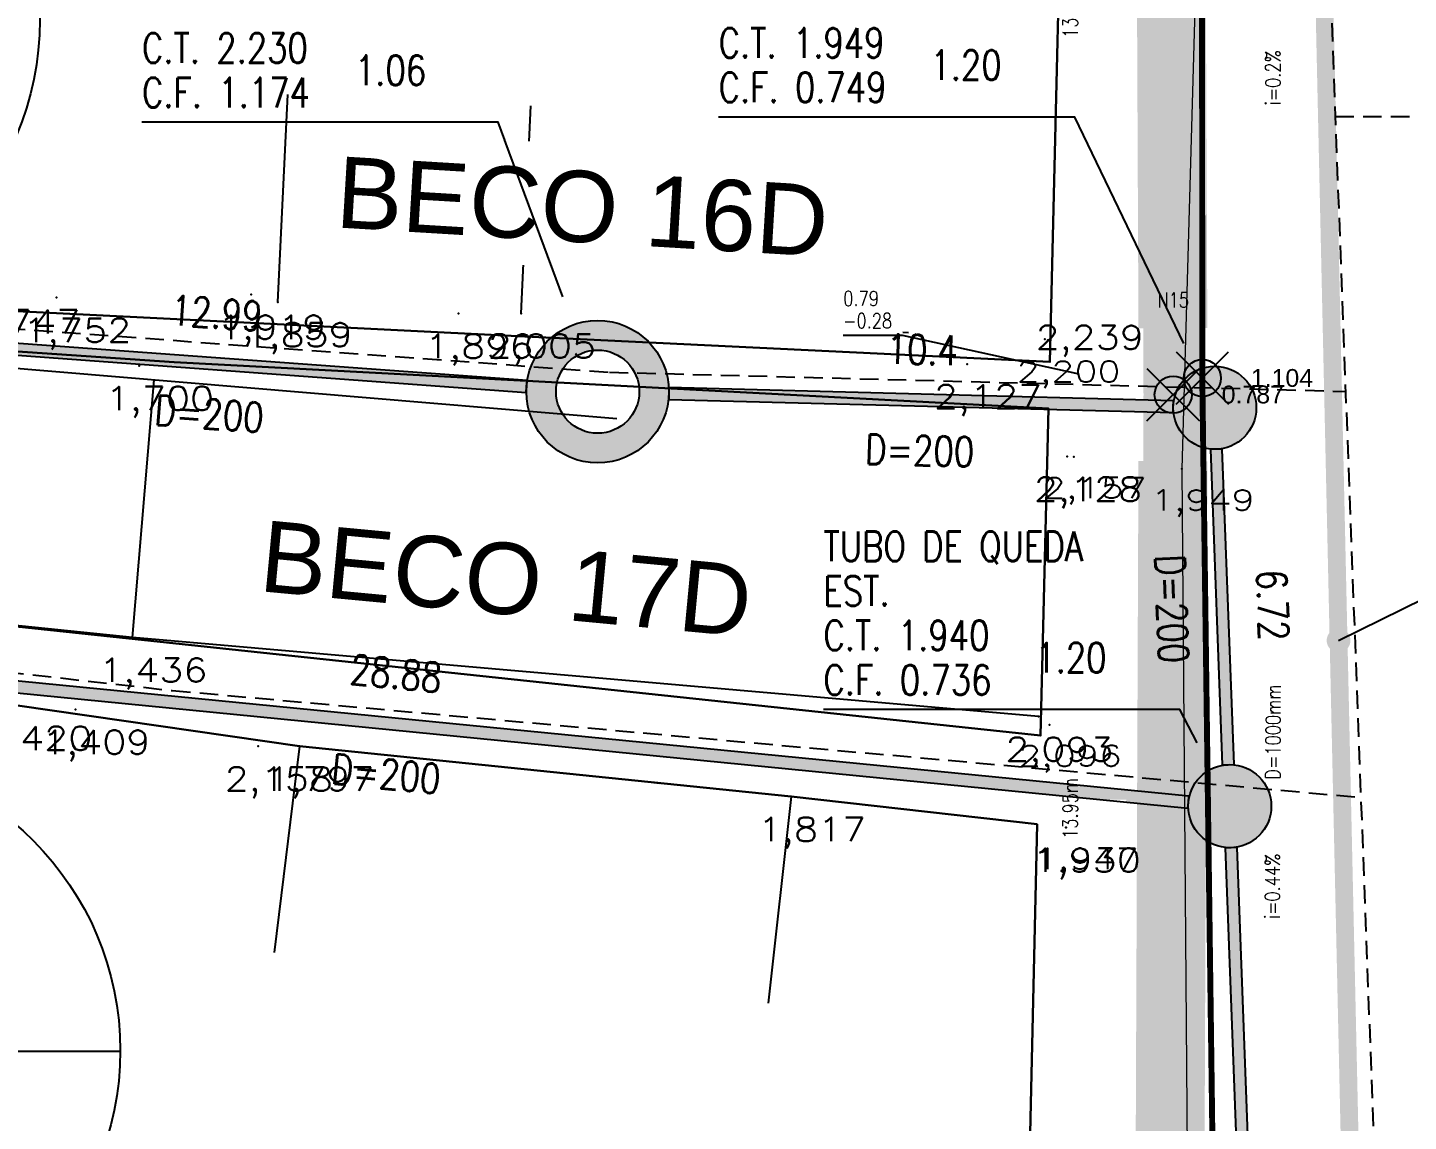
# Model space of a CAD drawing. Extents: x -160 to 364724, y -100 to 7353297.
# Drawn here: x 359254.45 to 359277.7, y 7352557.27 to 7352575.69 of the extents above; entities that cross this region are included whole.
import ezdxf
from ezdxf.enums import TextEntityAlignment as Align

# ---------------------------------------------------------------- set-up
doc = ezdxf.new("R2010")
doc.units = 0
doc.header["$LTSCALE"] = 5
for name, pattern in [('CENTER2', [1.125, 0.75, -0.125, 0.125, -0.125]), ('CONTINUO', [0]), ('DASHDOT2', [12.7, 6.35, -3.175, 0, -3.175]), ('HIDDEN2', [0.1875, 0.125, -0.0625])]:
    doc.linetypes.add(name, pattern=pattern)
for name, color, linetype in [('0-quadras', 6, 'Continuous'), ('COTAS', 1, 'Continuous'), ('LIN - ADUTORA', 2, 'Continuous'), ('LISTAGEM_TEXTO', 7, 'Continuous'), ('LT-COTAS', 7, 'CONTINUO'), ('LT-COTAS-W', 7, 'CONTINUO'), ('ortofoto', 7, 'Continuous'), ('P_Eixo', 1, 'CENTER2'), ('PONTOS-AGUA_U', 7, 'Continuous'), ('PONTOS-CAIXAS_U', 1, 'Continuous'), ('PS_IND_COMPRIMENTO', 7, 'Continuous'), ('PS_IND_DIAMETRO', 7, 'Continuous'), ('PS_IND_FLUXO', 3, 'Continuous'), ('PS_IND_INCLINACAO', 7, 'Continuous'), ('PS_PONTOS_IDENTIFICACAO_LIN', 7, 'Continuous'), ('PS_PONTOS_IDENTIFICACAO_TXT', 7, 'Continuous'), ('T-MARGEM', 7, 'Continuous'), ('TUBO_DE_CONCRETO', 2, 'Continuous'), ('TUBO_PVC', 1, 'Continuous'), ('V-NODE', 1, 'Continuous'), ('V-NODE-TEXT', 11, 'Continuous'), ('ZZ-Carimbo Texto', 7, 'Continuous')]:
    doc.layers.add(name, color=color, linetype=linetype)
for name, color, linetype, lineweight in [('LIN - AF', 142, 'Continuous', 5), ('LT-ALINHAMENTO-PREDIAL', 4, 'DASHDOT2', 25), ('LT-BORDA', 1, 'Continuous', 9)]:
    doc.layers.add(name, color=color, linetype=linetype, lineweight=lineweight)
doc.styles.add('CARIMBO', font='arial.ttf', dxfattribs={"height": 2})
doc.styles.add('ROMANS', font='ROMANS.shx', dxfattribs={"height": 2})
doc.styles.add('simplex', font='simplex.shx', dxfattribs={"width": 0.8})
doc.styles.get("Standard").update_dxf_attribs({"font": 'arial.ttf'})
picture_1 = doc.add_image_def('image1.tif', size_in_pixel=(14710, 13573))

# ---------------------------------------------------------------- blocks, each defined once
blk = doc.blocks.new('*U151')
at = {"color": 0, "linetype": 'ByBlock', "lineweight": -2, "transparency": 16777216}
for p, q in [((-0.707, -0.707), (0.707, 0.707)), ((-0.707, 0.707), (0.707, -0.707))]:
    blk.add_line(p, q, dxfattribs=at)
blk.add_circle((0, 0), 0.5, dxfattribs=at)
blk = doc.blocks.new('A$C16bf6896')
at = {"layer": 'V-NODE', "xscale": 0.625, "yscale": 0.625, "zscale": 0.625}
for p in [(-14.524, -259.433, 0.02), (-15.014, -259.712, -0.297)]:
    blk.add_blockref('*U151', p, dxfattribs=at)
at = {"layer": 'V-NODE-TEXT', "char_height": 0.3, "attachment_point": 4}
for s, insert in [('1.104', (-13.707, -259.433, 0.02)), ('0.787', (-14.197, -259.712, -0.297))]:
    blk.add_mtext(s, dxfattribs=dict(at, insert=insert))
blk = doc.blocks.new('*U271')
at = {"layer": 'T-MARGEM'}
blk.add_line((0, 0), (0, 0.2), dxfattribs=at)
at = {"layer": 'T-MARGEM', "const_width": 0.025, "flags": 128}
blk.add_lwpolyline([(-0.0125, 0, 1), (0.0125, 0, 1)], format="xyb", close=True, dxfattribs=at)
blk = doc.blocks.new('SIMB_PONTO')
at = {"color": 0}
blk.add_point((0, 0), dxfattribs=at)
for tag in ['COTA', 'PONTO', 'DESC']:
    blk.add_attdef(tag, (0, 0), '', height=1)
blk = doc.blocks.new('*U771', base_point=(550.6981, 290.3575))
blk.add_circle((550.6981, 290.3575), 0.14)
blk = doc.blocks.new('*U772', base_point=(550.6981, 290.3575))
blk.add_circle((550.6981, 290.3575), 0.14)
blk = doc.blocks.new('*U779', base_point=(9679.1845, 9377.7927))
at = {"const_width": 0.1, "flags": 128}
blk.add_lwpolyline([(9678.9945, 9377.7927, 1), (9679.3745, 9377.7927, 1)], format="xyb", close=True, dxfattribs=at)
blk.add_circle((9679.1845, 9377.7927), 0.24)
blk = doc.blocks.new('*U783', base_point=(550.6981, 290.3575))
blk.add_circle((550.6981, 290.3575), 0.14)
blk = doc.blocks.new('*U784', base_point=(550.6981, 290.3575))
blk.add_circle((550.6981, 290.3575), 0.14)
blk = doc.blocks.new('*U823', base_point=(9709.6062, 9361.7173))
at = {"const_width": 0.14, "flags": 128}
blk.add_lwpolyline([(9709.5362, 9361.7173, 1), (9709.6762, 9361.7173, 1)], format="xyb", close=True, dxfattribs=at)
blk.add_circle((9709.6062, 9361.7173), 0.14)
blk = doc.blocks.new('*U824', base_point=(9709.6062, 9361.7173))
at = {"const_width": 0.14, "flags": 128}
blk.add_lwpolyline([(9709.5362, 9361.7173, 1), (9709.6762, 9361.7173, 1)], format="xyb", close=True, dxfattribs=at)
blk.add_circle((9709.6062, 9361.7173), 0.14)

msp = doc.modelspace()

# ---------------------------------------------------------------- hatches: boundary and pattern name
at = {"layer": 'LISTAGEM_TEXTO', "transparency": 33554559}
h = msp.add_hatch(color=1, dxfattribs=at)
h.dxf.hatch_style = 1
h.paths.add_polyline_path([(359238.914, 7352570.788), (359238.915, 7352570.869), (359227.981, 7352570.902), (359227.98, 7352570.821, -0.003224), (359227.981, 7352570.806, -0.00472), (359227.98, 7352570.783), (359227.98, 7352570.702), (359238.914, 7352570.669), (359238.914, 7352570.75, -0.003224), (359238.914, 7352570.766, -0.00472)])
h.paths.add_polyline_path([(359241.315, 7352570.838), (359241.314, 7352570.784, -0.003802), (359241.314, 7352570.766, -0.01556), (359241.312, 7352570.691), (359241.31, 7352570.638), (359249.891, 7352570.436), (359249.894, 7352570.538), (359247.73, 7352570.687)])
h.paths.add_polyline_path([(359252.296, 7352570.52), (359252.291, 7352570.459, -0.016174), (359252.286, 7352570.382), (359252.285, 7352570.374), (359256.92, 7352570.056), (359262.862, 7352569.742), (359262.862, 7352569.748)])
h.paths.add_polyline_path([(359252.285, 7352570.374), (359252.281, 7352570.321), (359262.848, 7352569.549), (359262.852, 7352569.61, -0.016174), (359262.858, 7352569.687), (359262.862, 7352569.742), (359256.92, 7352570.056)])
h = msp.add_hatch(color=1, dxfattribs=at)
h.dxf.hatch_style = 1
h.paths.add_polyline_path([(359274.588, 7352568.091), (359274.388, 7352568.091), (359274.569, 7352563.273), (359274.639, 7352563.276, -0.021607), (359274.699, 7352563.278), (359274.769, 7352563.28)])
h.paths.add_polyline_path([(359274.576, 7352568.429), (359274.375, 7352568.429), (359274.388, 7352568.091), (359274.588, 7352568.091)])
h.paths.add_polyline_path([(359274.569, 7352568.595), (359274.5, 7352568.592, -0.021607), (359274.439, 7352568.59), (359274.369, 7352568.587), (359274.375, 7352568.429), (359274.576, 7352568.429)])
h.paths.add_polyline_path([(359274.821, 7352561.883), (359274.751, 7352561.88, -0.021575), (359274.691, 7352561.878), (359274.621, 7352561.875), (359275.048, 7352550.369), (359275.148, 7352550.372), (359275.248, 7352550.376)])
h.paths.add_polyline_path([(359275.301, 7352548.979), (359275.232, 7352548.976, -0.021685), (359275.171, 7352548.974), (359275.102, 7352548.971), (359275.224, 7352545.815), (359275.294, 7352545.817, -0.021685), (359275.354, 7352545.82), (359275.424, 7352545.823)])
h.paths.add_polyline_path([(359275.439, 7352544.419), (359275.363, 7352544.42, -0.017339), (359275.315, 7352544.421), (359275.239, 7352544.422), (359275.207, 7352542.531), (359275.282, 7352542.53, -0.017339), (359275.331, 7352542.529), (359275.407, 7352542.527)])
h.paths.add_polyline_path([(359275.383, 7352541.128), (359275.307, 7352541.13, -0.017339), (359275.258, 7352541.131), (359275.183, 7352541.132), (359274.917, 7352525.618), (359274.993, 7352525.617, -0.017339), (359275.041, 7352525.616), (359275.117, 7352525.615)])
h.paths.add_polyline_path([(359275.093, 7352524.216), (359275.017, 7352524.217, -0.017339), (359274.969, 7352524.218), (359274.893, 7352524.219), (359274.815, 7352519.671), (359274.915, 7352519.669), (359275.015, 7352519.668)])
h.paths.add_polyline_path([(359275.622, 7352546.744), (359275.616, 7352548.031), (359275.241, 7352548.029), (359275.247, 7352546.743)], flags=9)

# ---------------------------------------------------------------- linework, layer by layer
at = {"layer": '0-quadras', "color": 5, "lineweight": 30, "ltscale": 0.3}
msp.add_lwpolyline([(359254.278, 7352564.272), (359259.029, 7352563.588), (359267.31, 7352562.739), (359271.451, 7352562.275), (359271.191, 7352550.622), (359255.422, 7352551.608), (359245.206, 7352551.985)], dxfattribs=at)
at = {"layer": 'COTAS', "ltscale": 4}
msp.add_line((359246.012, 7352558.452), (359256.012, 7352558.452), dxfattribs=at)
at = {"layer": 'COTAS'}
for centre in [(359249.657, 7352575.826), (359251.012, 7352558.46)]:
    msp.add_circle(centre, 5, dxfattribs=at)
at = {"layer": 'LIN - ADUTORA', "const_width": 1}
msp.add_lwpolyline([(359273.849, 7352525.805), (359273.754, 7352541.797), (359273.686, 7352555.56), (359273.743, 7352569.511), (359273.685, 7352582.571), (359273.752, 7352589.143), (359273.627, 7352596.582), (359273.554, 7352609.884), (359273.678, 7352626.758), (359273.945, 7352640.358), (359273.982, 7352653.361), (359274.45, 7352666.276), (359275.111, 7352677.876), (359275.839, 7352692.418), (359277.395, 7352723.77), (359278.621, 7352734.972), (359280.655, 7352747.683), (359282.38, 7352759.029), (359286.168, 7352783.089)], dxfattribs=at)
at = {"layer": 'LIN - AF', "const_width": 0.1, "flags": 128}
msp.add_lwpolyline([(359274.715, 7352531.296), (359274.493, 7352542.923), (359274.438, 7352554.376), (359274.233, 7352569.79), (359274.225, 7352583.539), (359273.214, 7352589.373), (359273.039, 7352596.941), (359272.615, 7352609.888), (359272.47, 7352626.553)], dxfattribs=at)
at = {"layer": 'LT-ALINHAMENTO-PREDIAL', "color": 8, "flags": 128}
for points in [[(359224.626, 7352574.82), (359224.512, 7352571.902), (359234.695, 7352571.548), (359239.424, 7352571.563), (359247.508, 7352571.542), (359254.077, 7352571.289), (359258.664, 7352571.07), (359262.762, 7352570.88), (359271.579, 7352570.447), (359271.931, 7352576.687), (359272.055, 7352580.826), (359258.833, 7352580.876), (359250.25, 7352580.471), (359241.953, 7352580.23), (359234.551, 7352579.713), (359227.633, 7352579.418), (359218.651, 7352579.292)], [(359258.664, 7352571.07), (359258.831, 7352574.566)], [(359262.762, 7352570.88), (359262.924, 7352574.376)], [(359271.476, 7352564.088), (359256.216, 7352565.421), (359249.502, 7352566.109), (359239.512, 7352566.353), (359231.655, 7352567.135), (359222.132, 7352566.96), (359222.1, 7352570.491), (359231.62, 7352570.684), (359239.779, 7352570.664), (359247.417, 7352570.522), (359249.842, 7352570.331), (359271.958, 7352568.468), (359271.476, 7352564.088)], [(359256.216, 7352565.421), (359256.582, 7352569.763)], [(359217.541, 7352565.693), (359222.448, 7352566.132), (359230.307, 7352566.123), (359235.907, 7352565.729), (359246.936, 7352564.912), (359254.278, 7352564.272), (359259.029, 7352563.588), (359267.31, 7352562.739), (359271.935, 7352562.22), (359271.591, 7352555.983), (359271.075, 7352550.642), (359263.829, 7352551.277), (359255.144, 7352551.995), (359245.167, 7352552.461), (359245.374, 7352556.882), (359240.439, 7352557.053), (359234.64, 7352557.253), (359230.188, 7352556.919), (359225.677, 7352557.041), (359220.969, 7352557.33), (359214.072, 7352557.74), (359214.067, 7352557.74)], [(359259.029, 7352563.588), (359258.601, 7352560.114)], [(359267.31, 7352562.739), (359266.92, 7352559.261)]]:
    msp.add_lwpolyline(points, dxfattribs=at)
at = {"layer": 'LT-BORDA', "elevation": 1.964, "flags": 128}
msp.add_lwpolyline([(359285.357, 7352807.105), (359285.32, 7352800.475), (359285.02, 7352790.382), (359284.671, 7352779.556), (359281.754, 7352765.541), (359279.337, 7352752.034), (359277.007, 7352732.22), (359275.462, 7352722.544), (359274.896, 7352703.772), (359274.009, 7352691.625), (359274.002, 7352679.063), (359273.852, 7352678.144), (359272.259, 7352651.048), (359273.578, 7352624.485), (359274.354, 7352599.621), (359274.277, 7352581.926), (359273.89, 7352568.26), (359274.32, 7352510.876)], dxfattribs=at)
at = {"layer": 'P_Eixo', "color": 1, "linetype": 'HIDDEN2', "ltscale": 0.5}
for p, q in [((359251.291, 7352570.836), (359264.25, 7352569.889)), ((359264.25, 7352569.889), (359276.646, 7352569.566)), ((359246.153, 7352565.733), (359256.883, 7352564.527)), ((359256.883, 7352564.527), (359276.903, 7352562.726))]:
    msp.add_line(p, q, dxfattribs=at)
at = {"layer": 'P_Eixo', "color": 1, "linetype": 'HIDDEN2', "ltscale": 0.5, "flags": 128}
for points in [[(359290.602, 7352823.732), (359287.134, 7352778.385), (359278.894, 7352733.428), (359276.926, 7352692.908), (359276.424, 7352643.555), (359275.887, 7352589.752), (359277.551, 7352545.469), (359276.867, 7352505.597), (359277.842, 7352457.728), (359277.647, 7352423.209), (359277.161, 7352411.589), (359279.5, 7352389.378), (359286.267, 7352368.996), (359296.599, 7352348.041)], [(359276.472, 7352574.194), (359303.883, 7352574.215), (359340.32, 7352574.218), (359356.746, 7352573.162), (359369.931, 7352571.638)]]:
    msp.add_lwpolyline(points, dxfattribs=at)
at = {"layer": 'PS_IND_FLUXO'}
for points in [[(359255.078, 7352570.216, 0, 0, 0), (359259.068, 7352569.925, 0.5, 0, 0), (359260.065, 7352569.852, 0, 0, 0)], [(359266.998, 7352569.484, 0, 0, 0), (359270.996, 7352569.38, 0.5, 0, 0), (359271.996, 7352569.354, 0, 0, 0)]]:
    msp.add_lwpolyline(points, format="xyseb", dxfattribs=at)
at = {"layer": 'PS_PONTOS_IDENTIFICACAO_LIN', "linetype": 'Continuous'}
for points in [[(359272.161, 7352569.856), (359269.187, 7352570.506), (359268.187, 7352570.506)], [(359274.145, 7352563.643), (359273.854, 7352564.205), (359267.854, 7352564.205)]]:
    msp.add_lwpolyline(points, dxfattribs=at)
at = {"layer": 'TUBO_DE_CONCRETO', "const_width": 1.16}
for points in [[(359273.738, 7352570.631), (359273.69, 7352581.451)], [(359273.691, 7352556.68), (359273.738, 7352568.391)]]:
    msp.add_lwpolyline(points, dxfattribs=at)
at = {"layer": 'TUBO_PVC', "const_width": 0.3}
msp.add_lwpolyline([(359276.992, 7352544.469), (359275.916, 7352592.932)], dxfattribs=at)
at = {"layer": 'TUBO_PVC'}
for points in [[(359252.289, 7352570.42), (359252.281, 7352570.321), (359262.848, 7352569.549), (359262.855, 7352569.648), (359262.862, 7352569.748), (359252.296, 7352570.52)], [(359265.25, 7352569.53), (359265.247, 7352569.43), (359273.741, 7352569.208), (359273.744, 7352569.308), (359273.747, 7352569.408), (359265.252, 7352569.63)], [(359274.469, 7352568.591), (359274.369, 7352568.587), (359274.569, 7352563.273), (359274.669, 7352563.277), (359274.769, 7352563.28), (359274.569, 7352568.595)], [(359274.721, 7352561.879), (359274.621, 7352561.875), (359275.048, 7352550.369), (359275.148, 7352550.372), (359275.248, 7352550.376), (359274.821, 7352561.883)]]:
    msp.add_lwpolyline(points, close=True, dxfattribs=at)

# ---------------------------------------------------------------- block references
at = {"layer": 'LT-COTAS'}
ref = msp.add_blockref('SIMB_PONTO', (359271.632, 7352570.426, 2.2), dxfattribs=at)
ref.add_attrib('COTA', '2,200', dxfattribs={"layer": '0', "color": 8, "height": 0.35, "style": 'simplex', "width": 1.25, "flags": 8}).set_placement((359271.107, 7352569.726), (359272.857, 7352569.726), align=Align.FIT)
for p in [(359271.632, 7352570.426, 2.2), (359272.07, 7352568.466, 2.157), (359273.89, 7352568.26, 1.949), (359271.658, 7352563.951, 2.096), (359271.938, 7352562.219, 1.947)]:
    msp.add_blockref('SIMB_PONTO', p, dxfattribs=at)
ref = msp.add_blockref('SIMB_PONTO', (359272.07, 7352568.466, 2.157), dxfattribs=at)
ref.add_attrib('COTA', '2,157', dxfattribs={"layer": '0', "color": 8, "height": 0.35, "style": 'simplex', "width": 1.3125, "flags": 8}).set_placement((359271.545, 7352567.766), (359273.295, 7352567.766), align=Align.FIT)
ref = msp.add_blockref('SIMB_PONTO', (359273.89, 7352568.26, 1.949), dxfattribs=at)
ref.add_attrib('COTA', '1,949', dxfattribs={"layer": '0', "color": 8, "height": 0.35, "style": 'simplex', "width": 1.329114, "flags": 8}).set_placement((359273.365, 7352567.56), (359275.115, 7352567.56), align=Align.FIT)
ref = msp.add_blockref('SIMB_PONTO', (359271.658, 7352563.951, 2.096), dxfattribs=at)
ref.add_attrib('COTA', '2,096', dxfattribs={"layer": '0', "color": 8, "height": 0.35, "style": 'simplex', "width": 1.26506, "flags": 8}).set_placement((359271.133, 7352563.251), (359272.883, 7352563.251), align=Align.FIT)
ref = msp.add_blockref('SIMB_PONTO', (359271.938, 7352562.219, 1.947), dxfattribs=at)
ref.add_attrib('COTA', '1,947', dxfattribs={"layer": '0', "color": 8, "height": 0.35, "style": 'simplex', "width": 1.3125, "flags": 8}).set_placement((359271.413, 7352561.519), (359273.163, 7352561.519), align=Align.FIT)
at = {"layer": 'LT-COTAS-W', "color": 3}
ref = msp.add_blockref('SIMB_PONTO', (359254.077, 7352571.289, 1.747), dxfattribs=at)
ref.add_attrib('COTA', '1,747', dxfattribs={"layer": '0', "color": 8, "height": 0.4, "style": 'simplex', "width": 1.197656, "flags": 8}).set_placement((359253.515, 7352570.539), (359255.34, 7352570.539), align=Align.FIT)
ref = msp.add_blockref('SIMB_PONTO', (359258.218, 7352571.198, 1.919), dxfattribs=at)
ref.add_attrib('COTA', '1,919', dxfattribs={"layer": '0', "color": 8, "height": 0.4, "style": 'simplex', "width": 1.2775, "flags": 8}).set_placement((359257.655, 7352570.448), (359259.48, 7352570.448), align=Align.FIT)
for p in [(359258.218, 7352571.198, 1.919), (359254.935, 7352571.146, 1.752), (359258.664, 7352571.07, 1.859), (359261.707, 7352570.877, 1.896), (359262.762, 7352570.88, 2.005), (359271.579, 7352570.447, 2.239), (359256.33, 7352569.998, 1.7), (359270.276, 7352570.025, 2.127), (359271.958, 7352568.468, 2.128), (359256.216, 7352565.421, 1.436), (359255.257, 7352564.207, 1.409), (359271.476, 7352564.088, 2.093), (359258.331, 7352563.588, 2.158), (359259.029, 7352563.588, 1.797), (359267.31, 7352562.739, 1.817), (359271.935, 7352562.22, 1.93)]:
    msp.add_blockref('SIMB_PONTO', p, dxfattribs=at)
ref = msp.add_blockref('SIMB_PONTO', (359254.935, 7352571.146, 1.752), dxfattribs=at)
ref.add_attrib('COTA', '1,752', dxfattribs={"layer": '0', "color": 8, "height": 0.4, "style": 'simplex', "width": 1.197656, "flags": 8}).set_placement((359254.373, 7352570.396), (359256.198, 7352570.396), align=Align.FIT)
ref = msp.add_blockref('SIMB_PONTO', (359258.664, 7352571.07, 1.859), dxfattribs=at)
ref.add_attrib('COTA', '1,859', dxfattribs={"layer": '0', "color": 8, "height": 0.4, "style": 'simplex', "width": 1.212816, "flags": 8}).set_placement((359258.102, 7352570.32), (359259.927, 7352570.32), align=Align.FIT)
ref = msp.add_blockref('SIMB_PONTO', (359261.707, 7352570.877, 1.896), dxfattribs=at)
ref.add_attrib('COTA', '1,896', dxfattribs={"layer": '0', "color": 8, "height": 0.4, "style": 'simplex', "width": 1.212816, "flags": 8}).set_placement((359261.144, 7352570.127), (359262.969, 7352570.127), align=Align.FIT)
ref = msp.add_blockref('SIMB_PONTO', (359262.762, 7352570.88, 2.005), dxfattribs=at)
ref.add_attrib('COTA', '2,005', dxfattribs={"layer": '0', "color": 8, "height": 0.4, "style": 'simplex', "width": 1.140625, "flags": 8}).set_placement((359262.2, 7352570.13), (359264.025, 7352570.13), align=Align.FIT)
ref = msp.add_blockref('SIMB_PONTO', (359271.579, 7352570.447, 2.239), dxfattribs=at)
ref.add_attrib('COTA', '2,239', dxfattribs={"layer": '0', "color": 8, "height": 0.4, "style": 'simplex', "width": 1.154367, "flags": 8}).set_placement((359271.426, 7352570.275), (359273.251, 7352570.275), align=Align.FIT)
ref = msp.add_blockref('SIMB_PONTO', (359256.33, 7352569.998, 1.7), dxfattribs=at)
ref.add_attrib('COTA', '1,700', dxfattribs={"layer": '0', "color": 8, "height": 0.4, "style": 'simplex', "width": 1.197656, "flags": 8}).set_placement((359255.767, 7352569.248), (359257.592, 7352569.248), align=Align.FIT)
ref = msp.add_blockref('SIMB_PONTO', (359270.276, 7352570.025, 2.127), dxfattribs=at)
ref.add_attrib('COTA', '2,127', dxfattribs={"layer": '0', "color": 8, "height": 0.4, "style": 'simplex', "width": 1.197656, "flags": 8}).set_placement((359269.713, 7352569.275), (359271.538, 7352569.275), align=Align.FIT)
ref = msp.add_blockref('SIMB_PONTO', (359271.958, 7352568.468, 2.128), dxfattribs=at)
ref.add_attrib('COTA', '2,128', dxfattribs={"layer": '0', "color": 8, "height": 0.4, "style": 'simplex', "width": 1.197656, "flags": 8}).set_placement((359271.395, 7352567.718), (359273.22, 7352567.718), align=Align.FIT)
ref = msp.add_blockref('SIMB_PONTO', (359256.216, 7352565.421, 1.436), dxfattribs=at)
ref.add_attrib('COTA', '1,436', dxfattribs={"layer": '0', "color": 8, "height": 0.4, "style": 'simplex', "width": 1.212816, "flags": 8}).set_placement((359255.654, 7352564.671), (359257.479, 7352564.671), align=Align.FIT)
ref = msp.add_blockref('SIMB_PONTO', (359254.278, 7352564.272, 1.42), dxfattribs=at)
ref.add_attrib('COTA', '1,420', dxfattribs={"layer": '0', "color": 8, "height": 0.4, "style": 'simplex', "width": 1.197656, "flags": 8}).set_placement((359253.715, 7352563.522), (359255.54, 7352563.522), align=Align.FIT)
ref = msp.add_blockref('SIMB_PONTO', (359255.257, 7352564.207, 1.409), dxfattribs=at)
ref.add_attrib('COTA', '1,409', dxfattribs={"layer": '0', "color": 8, "height": 0.4, "style": 'simplex', "width": 1.212816, "flags": 8}).set_placement((359254.694, 7352563.457), (359256.519, 7352563.457), align=Align.FIT)
ref = msp.add_blockref('SIMB_PONTO', (359271.476, 7352564.088, 2.093), dxfattribs=at)
ref.add_attrib('COTA', '2,093', dxfattribs={"layer": '0', "color": 8, "height": 0.4, "style": 'simplex', "width": 1.140625, "flags": 8}).set_placement((359270.914, 7352563.338), (359272.739, 7352563.338), align=Align.FIT)
ref = msp.add_blockref('SIMB_PONTO', (359258.331, 7352563.588, 2.158), dxfattribs=at)
ref.add_attrib('COTA', '2,158', dxfattribs={"layer": '0', "color": 8, "height": 0.4, "style": 'simplex', "width": 1.197656, "flags": 8}).set_placement((359257.769, 7352562.838), (359259.594, 7352562.838), align=Align.FIT)
ref = msp.add_blockref('SIMB_PONTO', (359259.029, 7352563.588, 1.797), dxfattribs=at)
ref.add_attrib('COTA', '1,797', dxfattribs={"layer": '0', "color": 8, "height": 0.4, "style": 'simplex', "width": 1.197656, "flags": 8}).set_placement((359258.467, 7352562.838), (359260.292, 7352562.838), align=Align.FIT)
ref = msp.add_blockref('SIMB_PONTO', (359267.31, 7352562.739, 1.817), dxfattribs=at)
ref.add_attrib('COTA', '1,817', dxfattribs={"layer": '0', "color": 8, "height": 0.4, "style": 'simplex', "width": 1.260691, "flags": 8}).set_placement((359266.748, 7352561.989), (359268.573, 7352561.989), align=Align.FIT)
ref = msp.add_blockref('SIMB_PONTO', (359271.935, 7352562.22, 1.93), dxfattribs=at)
ref.add_attrib('COTA', '1,930', dxfattribs={"layer": '0', "color": 8, "height": 0.4, "style": 'simplex', "width": 1.197656, "flags": 8}).set_placement((359271.372, 7352561.47), (359273.198, 7352561.47), align=Align.FIT)
at = {"layer": 'PONTOS-AGUA_U', "xscale": 5, "yscale": 5, "zscale": 5}
for name, p in [('*U772', (359264.051, 7352569.561)), ('*U771', (359274.443, 7352569.29)), ('*U783', (359274.443, 7352569.29)), ('*U784', (359274.695, 7352562.578))]:
    msp.add_blockref(name, p, dxfattribs=at)
at = {"layer": 'PONTOS-CAIXAS_U', "xscale": 5, "yscale": 5, "zscale": 5}
for name, p in [('*U779', (359264.051, 7352569.561)), ('*U823', (359274.443, 7352569.29)), ('*U824', (359274.695, 7352562.578))]:
    msp.add_blockref(name, p, dxfattribs=at)
at = {"layer": 'PONTOS-CAIXAS_U', "xscale": 7.999999999999999, "yscale": 7.999999999999999, "zscale": 7.999999999999999, "rotation": 296.3702818064322}
msp.add_blockref('*U271', (359276.528, 7352565.369), dxfattribs=at)
at = {"layer": 'V-NODE-TEXT'}
msp.add_blockref('A$C16bf6896', (359288.757, 7352829.223, 1.084), dxfattribs=at)

# ---------------------------------------------------------------- texts
at = {"layer": 'PS_IND_COMPRIMENTO', "style": 'ROMANS', "width": 0.8}
for s, height, rotation, p in [('13.06m', 0.25, 90.2545, (359272.009, 7352576.033)), ('12.99', 0.5, 355.8217, (359257.634, 7352570.882)), ('10.4', 0.5, 358.5057, (359269.519, 7352570.269)), ('6.72', 0.5, 272.1513, (359275.419, 7352565.966)), ('13.95m', 0.25, 89.7659, (359272.01, 7352562.542))]:
    msp.add_text(s, height=height, rotation=rotation, dxfattribs=at).set_placement(p, align=Align.MIDDLE_CENTER)
at = {"layer": 'PS_IND_DIAMETRO', "style": 'ROMANS', "width": 0.8}
for s, height, rotation, p in [('D=200', 0.5, 355.8217, (359257.51, 7352569.187)), ('D=200', 0.5, 358.5057, (359269.475, 7352568.569)), ('D=200', 0.5, 272.1513, (359273.72, 7352565.902)), ('D=1000mm', 0.25, 89.7659, (359275.425, 7352563.829)), ('D=200', 0.5, 354.3827, (359260.49, 7352563.121))]:
    msp.add_text(s, height=height, rotation=rotation, dxfattribs=at).set_placement(p, align=Align.MIDDLE_CENTER)
at = {"layer": 'PS_IND_INCLINACAO', "style": 'ROMANS', "width": 0.8}
for s, rotation, p in [('i=0.2%', 90.2545, (359275.424, 7352574.849)), ('i=0.44%', 89.7659, (359275.414, 7352561.229))]:
    msp.add_text(s, height=0.25, rotation=rotation, dxfattribs=at).set_placement(p, align=Align.MIDDLE_CENTER)
at = {"layer": 'PS_PONTOS_IDENTIFICACAO_TXT', "style": 'ROMANS', "width": 0.8}
for s, height, p in [('C.T. 2.230', 0.5, (359256.377, 7352575.1)), ('C.T. 1.949', 0.5, (359266.088, 7352575.187)), ('1.06', 0.5, (359259.962, 7352574.725)), ('1.20', 0.5, (359269.654, 7352574.812)), ('C.F. 0.749', 0.5, (359266.088, 7352574.437)), ('C.F. 1.174', 0.5, (359256.377, 7352574.35)), ('-0.28', 0.25, (359268.187, 7352570.631)), ('TUBO DE QUEDA', 0.5, (359267.854, 7352566.705)), ('EST. ', 0.5, (359267.854, 7352565.955)), ('C.T. 1.940', 0.5, (359267.854, 7352565.205)), ('1.20', 0.5, (359271.421, 7352564.83)), ('C.F. 0.736', 0.5, (359267.854, 7352564.455))]:
    msp.add_text(s, height=height, dxfattribs=at).set_placement(p)
msp.add_text('N15', height=0.25, dxfattribs=at).set_placement((359273.743, 7352570.981), align=Align.CENTER)

# ---------------------------------------------------------------- next in the draw order: wipeouts: each hides what was drawn before it
at = {"linetype": 'Continuous', "ltscale": 4}
for points in [[(359259.296, 7352571.908), (359268.2, 7352571.371), (359268.325, 7352573.449), (359259.421, 7352573.986)], [(359257.989, 7352565.793), (359266.87, 7352564.957), (359267.065, 7352567.029), (359258.184, 7352567.866)]]:
    msp.add_wipeout(points, dxfattribs=at).dxf.layer = 'ZZ-Carimbo Texto'

# ---------------------------------------------------------------- next in the draw order: wipeouts: each hides what was drawn before it
for points in [[(359259.296, 7352571.908), (359268.2, 7352571.371), (359268.325, 7352573.449), (359259.421, 7352573.986)], [(359257.989, 7352565.793), (359266.87, 7352564.957), (359267.065, 7352567.029), (359258.184, 7352567.866)]]:
    msp.add_wipeout(points, dxfattribs=at).dxf.layer = 'ZZ-Carimbo Texto'

# ---------------------------------------------------------------- next in the draw order: hatches: boundary and pattern name
at = {"layer": 'LISTAGEM_TEXTO', "transparency": 33554559}
h = msp.add_hatch(color=1, dxfattribs=at)
h.dxf.hatch_style = 1
h.paths.add_polyline_path([(359265.252, 7352569.615), (359265.251, 7352569.578, -0.003467), (359265.251, 7352569.561, -0.016509), (359265.248, 7352569.482), (359265.247, 7352569.43), (359271.643, 7352569.263), (359271.644, 7352569.277)])
h.paths.add_polyline_path([(359273.747, 7352569.408), (359265.252, 7352569.63), (359265.252, 7352569.615), (359271.644, 7352569.277), (359271.643, 7352569.263), (359273.741, 7352569.208), (359273.744, 7352569.308)])
h.paths.add_polyline_path([(359247.157, 7352565.387), (359247.151, 7352565.322, -0.014358), (359247.144, 7352565.253), (359247.138, 7352565.188), (359272.554, 7352562.688), (359272.952, 7352562.688), (359272.952, 7352562.649), (359273.989, 7352562.547), (359273.997, 7352562.626, -0.014358), (359274.001, 7352562.666), (359274.009, 7352562.746)])
h.paths.add_polyline_path([(359248.258, 7352551.015, -0.179664), (359248.277, 7352550.814), (359273.785, 7352549.638), (359273.785, 7352549.8), (359274.48, 7352549.8), (359274.48, 7352549.806)])
h.paths.add_polyline_path([(359244.744, 7352554.669), (359244.695, 7352554.672, -0.021192), (359244.593, 7352554.677), (359244.544, 7352554.68), (359244.415, 7352552.293), (359244.464, 7352552.29, -0.021192), (359244.566, 7352552.285), (359244.615, 7352552.282)])
h.paths.add_polyline_path([(359246.767, 7352551.084), (359245.652, 7352551.135), (359245.65, 7352551.088, -0.021786), (359245.645, 7352550.983), (359245.643, 7352550.935), (359246.763, 7352550.884)])
h.paths.add_polyline_path([(359247.178, 7352551.065), (359246.767, 7352551.084), (359246.763, 7352550.884), (359247.163, 7352550.865, -0.099911), (359247.176, 7352550.979)])
h.paths.add_polyline_path([(359247.695, 7352551.041), (359247.221, 7352551.063, 0.083114), (359247.176, 7352550.979), (359247.174, 7352550.865), (359248.277, 7352550.814, 0.179664), (359248.258, 7352551.015), (359247.748, 7352551.039, 0.052851), (359247.722, 7352550.983, 0.055836)])
h.paths.add_polyline_path([(359247.221, 7352551.063), (359247.178, 7352551.065), (359247.176, 7352550.979, -0.083114)])
h.paths.add_polyline_path([(359247.176, 7352550.979, 0.099911), (359247.163, 7352550.865), (359247.174, 7352550.865)])
h.paths.add_polyline_path([(359243.252, 7352551.017, -0.015414), (359243.25, 7352551.091, -0.003847), (359243.25, 7352551.109), (359243.249, 7352551.163), (359230.449, 7352550.867), (359230.45, 7352550.813, -0.008821), (359230.452, 7352550.771), (359232.044, 7352550.703), (359239.414, 7352550.874), (359243.253, 7352550.978)])
h.paths.add_polyline_path([(359229.879, 7352556.05), (359229.876, 7352556.001, -0.021141), (359229.871, 7352555.9), (359229.868, 7352555.851), (359231.699, 7352555.751), (359231.701, 7352555.8, -0.021141), (359231.707, 7352555.901), (359231.71, 7352555.95)])
h.paths.add_polyline_path([(359237.71, 7352556.203), (359237.704, 7352556.259, -0.018401), (359237.694, 7352556.347), (359237.688, 7352556.402), (359234.083, 7352556.013), (359234.089, 7352555.958, -0.018401), (359234.098, 7352555.87), (359234.104, 7352555.815)])
h.paths.add_polyline_path([(359240.095, 7352556.416), (359240.088, 7352556.348, -0.013067), (359240.082, 7352556.285), (359240.076, 7352556.217), (359243.505, 7352555.887), (359243.512, 7352555.955, -0.013067), (359243.518, 7352556.018), (359243.524, 7352556.086)])
h.paths.add_polyline_path([(359230.444, 7352543.736), (359230.44, 7352543.678, -0.017571), (359230.434, 7352543.594), (359230.43, 7352543.536), (359239.513, 7352542.904), (359245.367, 7352542.607, -0.006678), (359245.37, 7352542.639), (359245.374, 7352542.697)])
h.paths.add_polyline_path([(359245.367, 7352542.607), (359239.513, 7352542.904), (359245.36, 7352542.497), (359245.364, 7352542.555, -0.010892)])
h.paths.add_polyline_path([(359247.765, 7352542.585), (359247.763, 7352542.532, -0.003767), (359247.764, 7352542.513, -0.005878), (359247.763, 7352542.485), (359248.945, 7352542.425), (359257.84, 7352542.275), (359263.011, 7352542.022), (359272.037, 7352541.807), (359272.037, 7352541.955), (359272.842, 7352541.955), (359272.842, 7352541.788), (359274.593, 7352541.746), (359274.595, 7352541.819, -0.003767), (359274.595, 7352541.83, -0.015667), (359274.596, 7352541.873), (359274.598, 7352541.946)])
h.paths.add_polyline_path([(359248.945, 7352542.425), (359247.763, 7352542.485, -0.009788), (359247.761, 7352542.438), (359247.76, 7352542.385), (359263.011, 7352542.022), (359257.84, 7352542.275)])
h.paths.add_polyline_path([(359272.538, 7352524.755), (359255.568, 7352522.945), (359257.002, 7352523.091), (359264.606, 7352523.756), (359271.9, 7352524.486), (359272.538, 7352524.554), (359272.538, 7352524.591)])
h.paths.add_polyline_path([(359274.306, 7352524.868), (359274.299, 7352524.943), (359273.343, 7352524.841), (359273.343, 7352524.639), (359274.32, 7352524.744), (359274.312, 7352524.818, -0.017997)])
h.paths.add_polyline_path([(359273.343, 7352524.841), (359272.538, 7352524.755), (359272.538, 7352524.591), (359272.889, 7352524.591), (359273.343, 7352524.639)])
h.paths.add_polyline_path([(359272.889, 7352524.591), (359272.538, 7352524.591), (359272.538, 7352524.554)])
h.paths.add_polyline_path([(359271.9, 7352524.486), (359264.606, 7352523.756), (359257.002, 7352523.091), (359255.568, 7352522.945), (359252.397, 7352522.607), (359252.407, 7352522.508), (359252.418, 7352522.408)])
h.paths.add_polyline_path([(359250.013, 7352522.414), (359250.013, 7352522.424), (359231.238, 7352521.535), (359231.239, 7352521.511), (359235.946, 7352521.706)])
h.paths.add_polyline_path([(359250.022, 7352522.224), (359250.017, 7352522.324), (359250.013, 7352522.414), (359235.946, 7352521.706), (359231.239, 7352521.511), (359231.243, 7352521.435), (359231.248, 7352521.335)])
h.paths.add_polyline_path([(359234.84, 7352509.912), (359234.83, 7352509.961, -0.021004), (359234.809, 7352510.059), (359234.799, 7352510.108), (359231.683, 7352509.456), (359231.693, 7352509.407, -0.021004), (359231.714, 7352509.309), (359231.724, 7352509.26)])
h.paths.add_polyline_path([(359236.651, 7352514.81), (359236.655, 7352514.907), (359236.614, 7352514.912, -0.021324), (359236.512, 7352514.924), (359236.464, 7352514.93), (359236.039, 7352511.458), (359236.088, 7352511.452, -0.021324), (359236.189, 7352511.44), (359236.238, 7352511.434)])
h.paths.add_polyline_path([(359243.337, 7352516.469), (359243.334, 7352516.517), (359240.722, 7352516.395), (359237.905, 7352516.194, -0.0171), (359237.908, 7352516.112), (359237.911, 7352516.064), (359242.773, 7352516.29), (359243.343, 7352516.334), (359243.341, 7352516.365, -0.021773)])
h.paths.add_polyline_path([(359240.722, 7352516.395), (359237.901, 7352516.264), (359237.904, 7352516.216, -0.00467), (359237.905, 7352516.194)])
h.paths.add_polyline_path([(359252.599, 7352517.035), (359272.079, 7352518.637), (359272.073, 7352518.838), (359245.724, 7352516.671), (359245.73, 7352516.596, -0.010344), (359245.734, 7352516.546), (359245.737, 7352516.515)])
h.paths.add_polyline_path([(359252.599, 7352517.035), (359245.737, 7352516.515), (359245.74, 7352516.471)])
h.paths.add_polyline_path([(359274.205, 7352518.913), (359274.197, 7352519.012), (359272.073, 7352518.838), (359272.079, 7352518.637), (359274.214, 7352518.813)])

# ---------------------------------------------------------------- next in the draw order: linework, layer by layer
at = {"layer": '0-quadras', "color": 5, "lineweight": 30, "ltscale": 0.3}
msp.add_lwpolyline([(359258.733, 7352581.047), (359250.098, 7352580.676), (359241.877, 7352580.472), (359234.584, 7352579.954), (359218.864, 7352579.453), (359218.873, 7352579.769), (359212.102, 7352579.294), (359200.43, 7352577.021), (359199.246, 7352574.434), (359195.664, 7352573.867), (359196.264, 7352570.255), (359216.421, 7352571.689), (359224.01, 7352571.389), (359235.18, 7352571.322), (359247.724, 7352571.243), (359262.593, 7352570.502), (359271.668, 7352570.062), (359271.93, 7352581.099)], close=True, dxfattribs=at)
msp.add_lwpolyline([(359247.197, 7352570.723), (359256.92, 7352570.056), (359271.644, 7352569.277), (359271.51, 7352563.769), (359249.502, 7352566.109)], dxfattribs=at)
at = {"layer": 'PS_PONTOS_IDENTIFICACAO_LIN', "linetype": 'Continuous'}
for points in [[(359273.923, 7352570.371), (359272.088, 7352574.187), (359266.088, 7352574.187)], [(359263.463, 7352571.156), (359262.377, 7352574.1), (359256.377, 7352574.1)]]:
    msp.add_lwpolyline(points, dxfattribs=at)
at = {"layer": 'TUBO_PVC'}
msp.add_lwpolyline([(359247.148, 7352565.287), (359247.138, 7352565.188), (359273.989, 7352562.547), (359273.999, 7352562.646), (359274.009, 7352562.746), (359247.157, 7352565.387)], close=True, dxfattribs=at)

# ---------------------------------------------------------------- next in the draw order: texts
at = {"layer": 'PS_IND_COMPRIMENTO', "style": 'ROMANS', "width": 0.8}
msp.add_text('28.88', height=0.5, rotation=354.3827, dxfattribs=at).set_placement((359260.656, 7352564.813), align=Align.MIDDLE_CENTER)
at = {"layer": 'PS_PONTOS_IDENTIFICACAO_TXT', "style": 'ROMANS', "width": 0.8}
msp.add_text('0.79', height=0.25, dxfattribs=at).set_placement((359268.187, 7352571.006))
at = {"layer": 'ZZ-Carimbo Texto', "linetype": 'Continuous', "ltscale": 4, "style": 'CARIMBO'}
for s, rotation, p in [('BECO 16D', 356.553, (359263.794, 7352572.679)), ('BECO 17D', 354.6214, (359262.51, 7352566.412))]:
    msp.add_text(s, height=1.2, rotation=rotation, dxfattribs=at).set_placement(p, align=Align.MIDDLE_CENTER)

# ---------------------------------------------------------------- next in the draw order: pictures from other files: only their frames are drawn
image = msp.add_image(picture_1, insert=(359073.892, 7352258.636), size_in_units=(734.398, 677.634), dxfattribs=dict(fade=70))
image.dxf.flags = 14
at = {"layer": 'ortofoto'}
image = msp.add_image(picture_1, insert=(359073.892, 7352258.636), size_in_units=(734.398, 677.634), dxfattribs=dict(at, fade=29))
image.dxf.flags = 14

doc.saveas('drawing.dxf')
